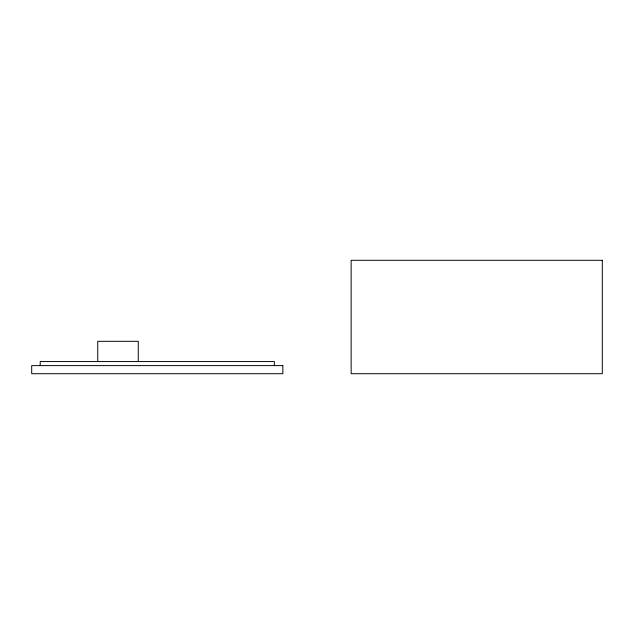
<?xml version="1.0" encoding="UTF-8"?>
<svg xmlns="http://www.w3.org/2000/svg" width="634" height="634" viewBox="0 0 634 634"><rect width="100%" height="100%" fill="white"/><g stroke="black" fill="none" stroke-linecap="round" stroke-linejoin="round"><path stroke-width="0.95" d="M274.356 365.612L274.356 361.562L40.204 361.562L40.204 365.612M138.26 361.562L138.26 341.306L97.747 341.306L97.747 361.562M602.3 260.289L351.141 260.289L351.141 373.711L602.3 373.711L602.3 260.289M282.859 365.612L31.7 365.612L31.7 373.711L282.859 373.711L282.859 365.612"/></g></svg>
